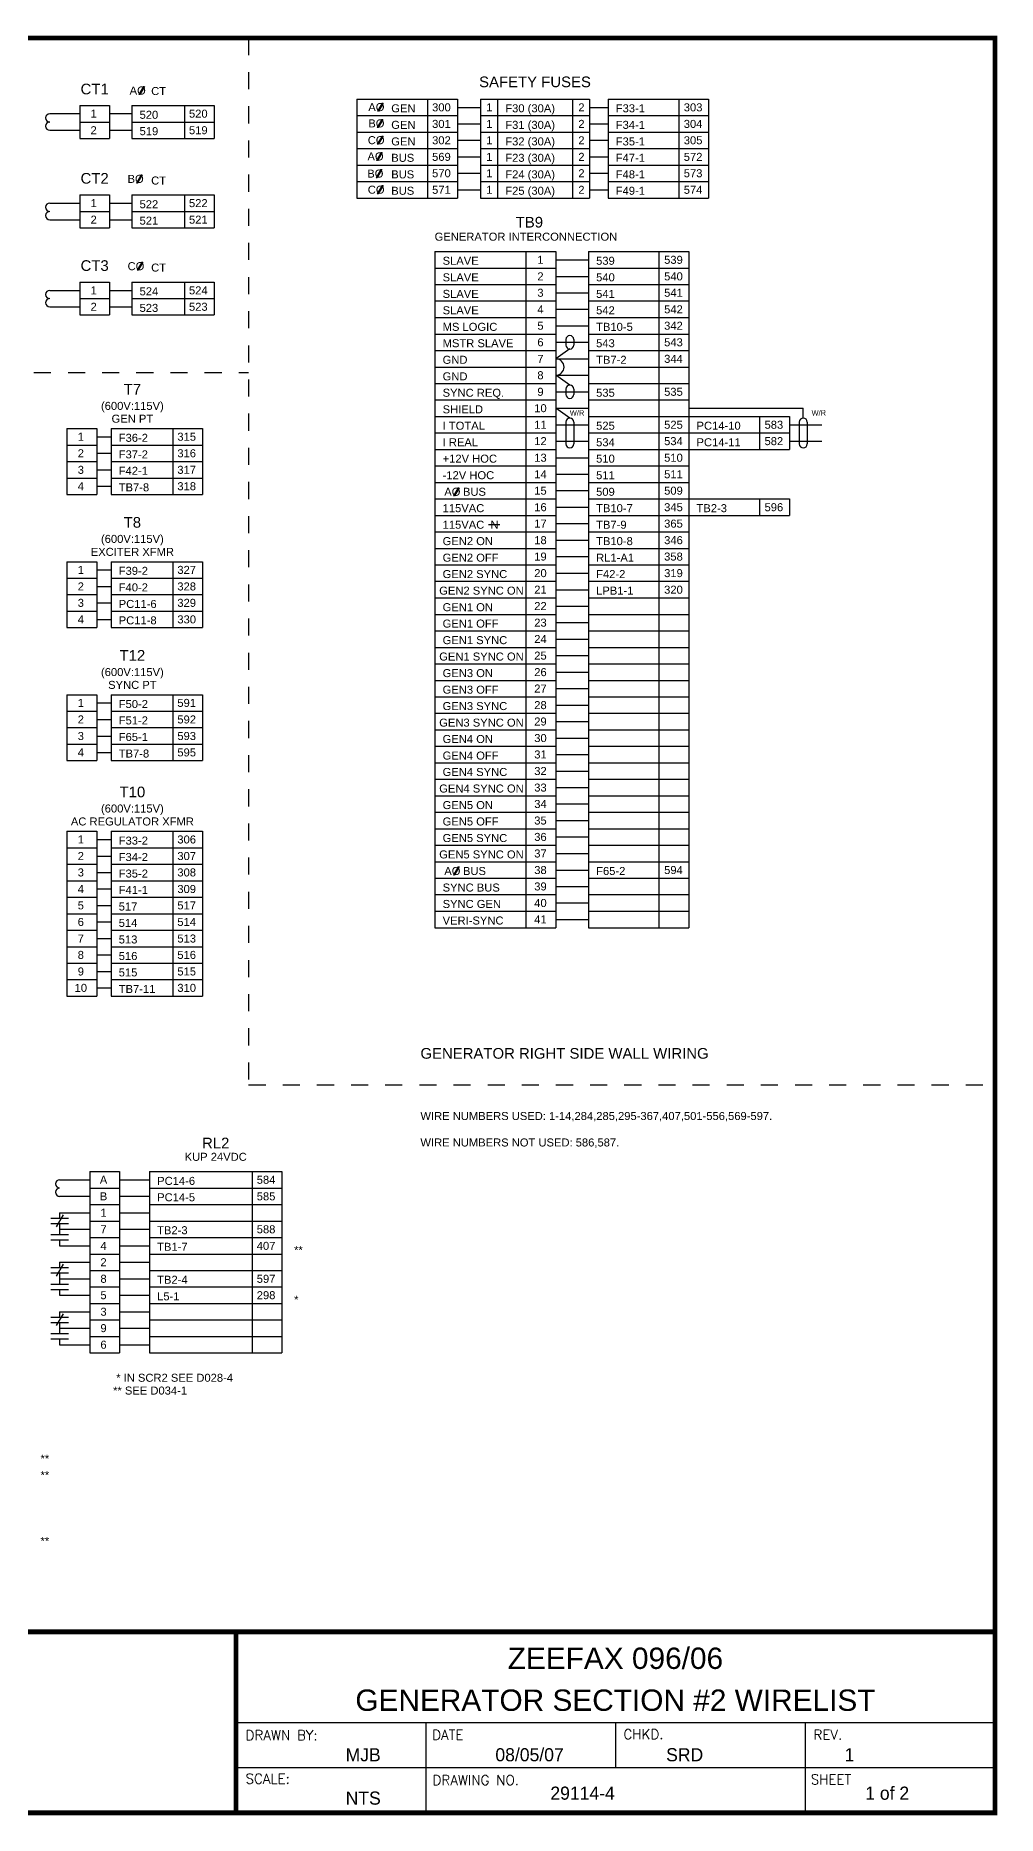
# Model space of a CAD drawing. Extents: x 1.2 to 17.9, y -2.5 to 7.9.
# Drawn here: x 12.23 to 17.87, y -2.49 to 7.93 of the extents above; entities that cross this region are included whole.
import ezdxf
from ezdxf.enums import TextEntityAlignment as Align

# ---------------------------------------------------------------- set-up
doc = ezdxf.new("R2010")
doc.units = 0
doc.header["$MEASUREMENT"] = 0
doc.linetypes.add('DASHED2', pattern=[0.375, 0.25, -0.125])
doc.layers.get('0').update_dxf_attribs({"linetype": 'CONTINUOUS'})
doc.layers.add('DRAWING', color=7, linetype='CONTINUOUS')
doc.styles.add('A1', font='A1.shx')
doc.styles.add('ROMAND', font='ROMAND.shx')
doc.styles.get("Standard").update_dxf_attribs({"font": 'ARIAL.TTF'})

# ---------------------------------------------------------------- blocks, each defined once
blk = doc.blocks.new('A_phase')
h = blk.add_hatch(color=256)
h.paths.add_polyline_path([(0.1, -0.033), (0.108, -0.033), (0.145, 0.031), (0.137, 0.031)], flags=16)
h.paths.add_polyline_path([(0.01, -0.05), (0.165, -0.05), (0.165, 0.047), (0.01, 0.047)], flags=9)
for p, q in [((0.137, 0.031), (0.1, -0.033)), ((0.145, 0.031), (0.108, -0.033)), ((0.137, 0.031), (0.145, 0.031)), ((0.108, -0.033), (0.1, -0.033))]:
    blk.add_line(p, q)
blk.add_text('AO', height=0.0625).set_placement((0.029, -0.032))
blk = doc.blocks.new('B_phase')
h = blk.add_hatch(color=256)
h.paths.add_polyline_path([(0.094, -0.031), (0.101, -0.031), (0.139, 0.033), (0.131, 0.033)], flags=16)
h.paths.add_polyline_path([(0.01, -0.048), (0.158, -0.048), (0.158, 0.049), (0.01, 0.049)], flags=9)
for p, q in [((0.131, 0.033), (0.094, -0.031)), ((0.139, 0.033), (0.101, -0.031)), ((0.131, 0.033), (0.139, 0.033)), ((0.101, -0.031), (0.094, -0.031))]:
    blk.add_line(p, q)
blk.add_text('BO', height=0.0625).set_placement((0.025, -0.03))
blk = doc.blocks.new('C_phase')
h = blk.add_hatch(color=256)
h.paths.add_polyline_path([(0.099, -0.026), (0.107, -0.026), (0.144, 0.038), (0.136, 0.038)], flags=16)
h.paths.add_polyline_path([(0.013, -0.043), (0.168, -0.043), (0.168, 0.054), (0.013, 0.054)], flags=9)
for p, q in [((0.136, 0.038), (0.099, -0.026)), ((0.144, 0.038), (0.107, -0.026)), ((0.136, 0.038), (0.144, 0.038)), ((0.107, -0.026), (0.099, -0.026))]:
    blk.add_line(p, q)
blk.add_text('CO', height=0.0625).set_placement((0.025, -0.025))
blk = doc.blocks.new('N_C_contact')
for p, q in [((0.051, 0.031), (-0.051, 0.031)), ((0.051, 0), (-0.051, 0)), ((-0.02, -0.019), (0.02, 0.05))]:
    blk.add_line(p, q)
blk = doc.blocks.new('npcap')
for p, q in [((0, 0.051), (0, -0.051)), ((0.031, 0.051), (0.031, -0.051))]:
    blk.add_line(p, q)

msp = doc.modelspace()

# ---------------------------------------------------------------- linework, layer by layer
at = {"color": 7}
for p, q in [((13.408, -1.946), (17.853, -1.946)), ((14.519, -1.946), (14.519, -2.476)), ((15.63, -1.946), (15.63, -2.211)), ((16.742, -1.946), (16.742, -2.476)), ((13.408, -2.211), (17.853, -2.211))]:
    msp.add_line(p, q, dxfattribs=at)
at = {"color": 7, "const_width": 0.0288}
msp.add_lwpolyline([(17.853, -2.476), (17.853, 7.919), (1.221, 7.919), (1.221, -2.476)], close=True, dxfattribs=at)
for points in [[(1.221, -1.416), (17.853, -1.416)], [(13.408, -2.476), (13.408, -1.416)]]:
    msp.add_lwpolyline(points, dxfattribs=at)
at = {"layer": 'DRAWING', "color": 7, "linetype": 'DASHED2', "ltscale": 0.25}
for p, q in [((13.482, 7.919), (13.482, 1.788)), ((8.424, 5.96), (13.482, 5.96)), ((13.482, 1.788), (17.853, 1.788))]:
    msp.add_line(p, q, dxfattribs=at)
at = {"layer": 'DRAWING', "color": 7}
for p, q in [((12.493, 7.524), (12.667, 7.524)), ((12.493, 7.524), (12.493, 7.331)), ((12.667, 7.524), (12.667, 7.331)), ((12.798, 7.524), (13.28, 7.524)), ((12.798, 7.524), (12.798, 7.331)), ((13.106, 7.524), (13.106, 7.331)), ((13.28, 7.524), (13.28, 7.331)), ((14.116, 7.561), (14.705, 7.561)), ((14.116, 7.561), (14.116, 6.982)), ((14.53, 7.561), (14.53, 6.982)), ((14.705, 7.561), (14.705, 6.982)), ((14.705, 7.513), (14.84, 7.513)), ((14.84, 7.561), (14.84, 6.982)), ((14.84, 7.561), (15.479, 7.561)), ((14.94, 7.561), (14.94, 6.982)), ((15.378, 7.561), (15.378, 6.982)), ((15.479, 7.561), (15.479, 6.982)), ((15.479, 7.513), (15.587, 7.513)), ((15.587, 7.561), (15.587, 6.982)), ((15.587, 7.561), (16.175, 7.561)), ((16.001, 7.561), (16.001, 6.982)), ((16.175, 7.561), (16.175, 6.982)), ((12.317, 7.476), (12.493, 7.476)), ((12.493, 7.427), (12.667, 7.427)), ((12.667, 7.476), (12.798, 7.476)), ((12.798, 7.427), (13.28, 7.427)), ((14.116, 7.465), (14.705, 7.465)), ((14.705, 7.416), (14.84, 7.416)), ((14.84, 7.465), (15.479, 7.465)), ((15.479, 7.416), (15.587, 7.416)), ((15.587, 7.465), (16.175, 7.465)), ((12.317, 7.379), (12.493, 7.379)), ((12.493, 7.331), (12.667, 7.331)), ((12.667, 7.379), (12.798, 7.379)), ((12.798, 7.331), (13.28, 7.331)), ((14.116, 7.368), (14.705, 7.368)), ((14.705, 7.32), (14.84, 7.32)), ((14.84, 7.368), (15.479, 7.368)), ((15.479, 7.32), (15.587, 7.32)), ((15.587, 7.368), (16.175, 7.368)), ((14.116, 7.271), (14.705, 7.271)), ((14.705, 7.223), (14.84, 7.223)), ((14.84, 7.271), (15.479, 7.271)), ((15.479, 7.223), (15.587, 7.223)), ((15.587, 7.271), (16.175, 7.271)), ((14.116, 7.175), (14.705, 7.175)), ((14.705, 7.127), (14.84, 7.127)), ((14.84, 7.175), (15.479, 7.175)), ((15.479, 7.127), (15.587, 7.127)), ((15.587, 7.175), (16.175, 7.175)), ((12.493, 7), (12.493, 6.807)), ((12.493, 7), (12.667, 7)), ((12.667, 7), (12.667, 6.807)), ((12.798, 7), (12.798, 6.807)), ((12.798, 7), (13.28, 7)), ((13.106, 7), (13.106, 6.807)), ((13.28, 7), (13.28, 6.807)), ((14.116, 7.078), (14.705, 7.078)), ((14.705, 7.03), (14.84, 7.03)), ((14.84, 7.078), (15.479, 7.078)), ((15.479, 7.03), (15.587, 7.03)), ((15.587, 7.078), (16.175, 7.078)), ((12.317, 6.952), (12.493, 6.952)), ((12.493, 6.903), (12.667, 6.903)), ((12.667, 6.952), (12.798, 6.952)), ((12.798, 6.903), (13.28, 6.903)), ((14.116, 6.982), (14.705, 6.982)), ((14.84, 6.982), (15.479, 6.982)), ((15.587, 6.982), (16.175, 6.982)), ((12.317, 6.855), (12.493, 6.855)), ((12.493, 6.807), (12.667, 6.807)), ((12.667, 6.855), (12.798, 6.855)), ((12.798, 6.807), (13.28, 6.807)), ((14.572, 6.668), (15.281, 6.668)), ((14.572, 6.668), (14.572, 2.708)), ((14.572, 6.572), (15.281, 6.572)), ((15.106, 6.668), (15.106, 2.708)), ((15.281, 6.668), (15.281, 2.708)), ((15.281, 6.62), (15.472, 6.62)), ((15.472, 6.668), (16.06, 6.668)), ((15.472, 6.668), (15.472, 2.708)), ((15.472, 6.572), (16.06, 6.572)), ((15.885, 6.668), (15.885, 2.708)), ((16.06, 6.668), (16.06, 2.708)), ((12.493, 6.49), (12.493, 6.297)), ((12.493, 6.49), (12.667, 6.49)), ((12.667, 6.49), (12.667, 6.297)), ((12.798, 6.49), (12.798, 6.297)), ((12.798, 6.49), (13.28, 6.49)), ((13.106, 6.49), (13.106, 6.297)), ((13.28, 6.49), (13.28, 6.297)), ((14.572, 6.475), (15.281, 6.475)), ((15.281, 6.523), (15.472, 6.523)), ((15.472, 6.475), (16.06, 6.475)), ((12.317, 6.441), (12.493, 6.441)), ((12.493, 6.393), (12.667, 6.393)), ((12.667, 6.441), (12.798, 6.441)), ((12.798, 6.393), (13.28, 6.393)), ((14.572, 6.379), (15.281, 6.379)), ((15.281, 6.427), (15.472, 6.427)), ((15.472, 6.379), (16.06, 6.379)), ((12.317, 6.345), (12.493, 6.345)), ((12.493, 6.297), (12.667, 6.297)), ((12.667, 6.345), (12.798, 6.345)), ((12.798, 6.297), (13.28, 6.297)), ((14.572, 6.282), (15.281, 6.282)), ((15.281, 6.33), (15.472, 6.33)), ((15.472, 6.282), (16.06, 6.282)), ((14.572, 6.185), (15.281, 6.185)), ((15.281, 6.234), (15.472, 6.234)), ((15.339, 6.153), (15.339, 6.121)), ((15.386, 6.153), (15.386, 6.121)), ((15.472, 6.185), (16.06, 6.185)), ((14.572, 6.089), (15.281, 6.089)), ((15.281, 6.137), (15.472, 6.137)), ((15.363, 6.098), (15.281, 6.04)), ((15.472, 6.089), (16.06, 6.089)), ((14.572, 5.992), (15.281, 5.992)), ((15.281, 6.04), (15.472, 6.04)), ((15.281, 5.944), (15.472, 5.944)), ((15.363, 5.886), (15.281, 5.944)), ((15.472, 5.992), (16.06, 5.992)), ((14.572, 5.896), (15.281, 5.896)), ((15.281, 5.847), (15.472, 5.847)), ((15.339, 5.863), (15.339, 5.832)), ((15.386, 5.863), (15.386, 5.832)), ((15.472, 5.896), (16.06, 5.896)), ((14.572, 5.799), (15.281, 5.799)), ((15.281, 5.751), (15.472, 5.751)), ((15.363, 5.693), (15.281, 5.751)), ((15.472, 5.799), (16.06, 5.799)), ((16.06, 5.751), (16.73, 5.751)), ((16.73, 5.693), (16.73, 5.751)), ((12.417, 5.632), (12.417, 5.245)), ((12.417, 5.632), (12.592, 5.632)), ((12.592, 5.632), (12.592, 5.245)), ((12.676, 5.632), (12.676, 5.245)), ((12.676, 5.632), (13.212, 5.632)), ((13.037, 5.632), (13.037, 5.245)), ((13.212, 5.632), (13.212, 5.245)), ((14.572, 5.702), (15.281, 5.702)), ((15.281, 5.654), (15.472, 5.654)), ((15.339, 5.67), (15.339, 5.542)), ((15.386, 5.67), (15.386, 5.542)), ((15.472, 5.702), (16.649, 5.702)), ((16.474, 5.702), (16.474, 5.509)), ((16.649, 5.702), (16.649, 5.509)), ((16.649, 5.654), (16.839, 5.654)), ((16.706, 5.67), (16.706, 5.542)), ((16.753, 5.67), (16.753, 5.542)), ((12.417, 5.535), (12.592, 5.535)), ((12.592, 5.584), (12.676, 5.584)), ((12.676, 5.535), (13.212, 5.535)), ((14.572, 5.606), (15.281, 5.606)), ((15.281, 5.558), (15.472, 5.558)), ((15.472, 5.606), (16.649, 5.606)), ((16.649, 5.558), (16.839, 5.558)), ((12.417, 5.439), (12.592, 5.439)), ((12.592, 5.487), (12.676, 5.487)), ((12.676, 5.439), (13.212, 5.439)), ((14.572, 5.509), (15.281, 5.509)), ((15.281, 5.461), (15.472, 5.461)), ((15.472, 5.509), (16.649, 5.509)), ((12.417, 5.342), (12.592, 5.342)), ((12.592, 5.39), (12.676, 5.39)), ((12.676, 5.342), (13.212, 5.342)), ((14.572, 5.413), (15.281, 5.413)), ((15.281, 5.364), (15.472, 5.364)), ((15.472, 5.413), (16.06, 5.413)), ((12.417, 5.245), (12.592, 5.245)), ((12.592, 5.294), (12.676, 5.294)), ((12.676, 5.245), (13.212, 5.245)), ((14.572, 5.316), (15.281, 5.316)), ((14.572, 5.22), (15.281, 5.22)), ((15.281, 5.268), (15.472, 5.268)), ((15.472, 5.316), (16.06, 5.316)), ((15.472, 5.22), (16.649, 5.22)), ((16.474, 5.22), (16.474, 5.123)), ((16.649, 5.22), (16.649, 5.123)), ((14.572, 5.123), (15.281, 5.123)), ((15.281, 5.171), (15.472, 5.171)), ((15.472, 5.123), (16.649, 5.123)), ((14.572, 5.026), (15.281, 5.026)), ((14.886, 5.069), (14.954, 5.069)), ((15.281, 5.075), (15.472, 5.075)), ((15.472, 5.026), (16.06, 5.026)), ((14.572, 4.93), (15.281, 4.93)), ((15.281, 4.978), (15.472, 4.978)), ((15.472, 4.93), (16.06, 4.93)), ((12.417, 4.852), (12.417, 4.466)), ((12.417, 4.852), (12.592, 4.852)), ((12.592, 4.852), (12.592, 4.466)), ((12.592, 4.804), (12.676, 4.804)), ((12.676, 4.852), (12.676, 4.466)), ((12.676, 4.852), (13.212, 4.852)), ((13.037, 4.852), (13.037, 4.466)), ((13.212, 4.852), (13.212, 4.466)), ((14.572, 4.833), (15.281, 4.833)), ((15.281, 4.882), (15.472, 4.882)), ((15.472, 4.833), (16.06, 4.833)), ((12.417, 4.756), (12.592, 4.756)), ((12.592, 4.707), (12.676, 4.707)), ((12.676, 4.756), (13.212, 4.756)), ((14.572, 4.737), (15.281, 4.737)), ((15.281, 4.785), (15.472, 4.785)), ((15.472, 4.737), (16.06, 4.737)), ((12.417, 4.659), (12.592, 4.659)), ((12.592, 4.611), (12.676, 4.611)), ((12.676, 4.659), (13.212, 4.659)), ((14.572, 4.64), (15.281, 4.64)), ((15.281, 4.688), (15.472, 4.688)), ((15.281, 4.592), (15.472, 4.592)), ((15.472, 4.64), (16.06, 4.64)), ((12.417, 4.563), (12.592, 4.563)), ((12.592, 4.514), (12.676, 4.514)), ((12.676, 4.563), (13.212, 4.563)), ((14.572, 4.543), (15.281, 4.543)), ((15.281, 4.495), (15.472, 4.495)), ((15.472, 4.543), (16.06, 4.543)), ((12.417, 4.466), (12.592, 4.466)), ((12.676, 4.466), (13.212, 4.466)), ((14.572, 4.447), (15.281, 4.447)), ((15.281, 4.399), (15.472, 4.399)), ((15.472, 4.447), (16.06, 4.447)), ((14.572, 4.35), (15.281, 4.35)), ((15.281, 4.302), (15.472, 4.302)), ((15.472, 4.35), (16.06, 4.35)), ((14.572, 4.254), (15.281, 4.254)), ((15.281, 4.205), (15.472, 4.205)), ((15.472, 4.254), (16.06, 4.254)), ((12.417, 4.073), (12.417, 3.687)), ((12.417, 4.073), (12.592, 4.073)), ((12.592, 4.073), (12.592, 3.687)), ((12.676, 4.073), (12.676, 3.687)), ((12.676, 4.073), (13.212, 4.073)), ((13.037, 4.073), (13.037, 3.687)), ((13.212, 4.073), (13.212, 3.687)), ((14.572, 4.157), (15.281, 4.157)), ((15.281, 4.109), (15.472, 4.109)), ((15.472, 4.157), (16.06, 4.157)), ((12.417, 3.976), (12.592, 3.976)), ((12.592, 4.025), (12.676, 4.025)), ((12.676, 3.976), (13.212, 3.976)), ((14.572, 4.061), (15.281, 4.061)), ((14.572, 3.964), (15.281, 3.964)), ((15.281, 4.012), (15.472, 4.012)), ((15.472, 4.061), (16.06, 4.061)), ((15.472, 3.964), (16.06, 3.964)), ((12.417, 3.88), (12.592, 3.88)), ((12.592, 3.928), (12.676, 3.928)), ((12.676, 3.88), (13.212, 3.88)), ((14.572, 3.867), (15.281, 3.867)), ((15.281, 3.916), (15.472, 3.916)), ((15.472, 3.867), (16.06, 3.867)), ((12.417, 3.783), (12.592, 3.783)), ((12.592, 3.831), (12.676, 3.831)), ((12.676, 3.783), (13.212, 3.783)), ((14.572, 3.771), (15.281, 3.771)), ((15.281, 3.819), (15.472, 3.819)), ((15.472, 3.771), (16.06, 3.771)), ((12.417, 3.687), (12.592, 3.687)), ((12.592, 3.735), (12.676, 3.735)), ((12.676, 3.687), (13.212, 3.687)), ((14.572, 3.674), (15.281, 3.674)), ((15.281, 3.723), (15.472, 3.723)), ((15.472, 3.674), (16.06, 3.674)), ((14.572, 3.578), (15.281, 3.578)), ((15.281, 3.626), (15.472, 3.626)), ((15.472, 3.578), (16.06, 3.578)), ((14.572, 3.481), (15.281, 3.481)), ((15.281, 3.529), (15.472, 3.529)), ((15.472, 3.481), (16.06, 3.481)), ((14.572, 3.385), (15.281, 3.385)), ((15.281, 3.433), (15.472, 3.433)), ((15.281, 3.336), (15.472, 3.336)), ((15.472, 3.385), (16.06, 3.385)), ((12.417, 3.273), (12.417, 2.307)), ((12.417, 3.273), (12.592, 3.273)), ((12.592, 3.273), (12.592, 2.307)), ((12.676, 3.273), (12.676, 2.307)), ((12.676, 3.273), (13.212, 3.273)), ((13.037, 3.273), (13.037, 2.307)), ((13.212, 3.273), (13.212, 2.307)), ((14.572, 3.288), (15.281, 3.288)), ((15.281, 3.24), (15.472, 3.24)), ((15.472, 3.288), (16.06, 3.288)), ((12.417, 3.177), (12.592, 3.177)), ((12.592, 3.225), (12.676, 3.225)), ((12.592, 3.128), (12.676, 3.128)), ((12.676, 3.177), (13.212, 3.177)), ((14.572, 3.191), (15.281, 3.191)), ((15.281, 3.143), (15.472, 3.143)), ((15.472, 3.191), (16.06, 3.191)), ((12.417, 3.08), (12.592, 3.08)), ((12.592, 3.032), (12.676, 3.032)), ((12.676, 3.08), (13.212, 3.08)), ((14.572, 3.095), (15.281, 3.095)), ((15.281, 3.046), (15.472, 3.046)), ((15.472, 3.095), (16.06, 3.095)), ((12.417, 2.983), (12.592, 2.983)), ((12.592, 2.935), (12.676, 2.935)), ((12.676, 2.983), (13.212, 2.983)), ((14.572, 2.998), (15.281, 2.998)), ((15.281, 2.95), (15.472, 2.95)), ((15.472, 2.998), (16.06, 2.998)), ((12.417, 2.887), (12.592, 2.887)), ((12.592, 2.839), (12.676, 2.839)), ((12.676, 2.887), (13.212, 2.887)), ((14.572, 2.902), (15.281, 2.902)), ((15.281, 2.853), (15.472, 2.853)), ((15.472, 2.902), (16.06, 2.902)), ((12.417, 2.79), (12.592, 2.79)), ((12.592, 2.742), (12.676, 2.742)), ((12.676, 2.79), (13.212, 2.79)), ((14.572, 2.805), (15.281, 2.805)), ((15.281, 2.757), (15.472, 2.757)), ((15.472, 2.805), (16.06, 2.805)), ((12.417, 2.694), (12.592, 2.694)), ((12.592, 2.645), (12.676, 2.645)), ((12.676, 2.694), (13.212, 2.694)), ((14.572, 2.708), (15.281, 2.708)), ((15.472, 2.708), (16.06, 2.708)), ((12.417, 2.597), (12.592, 2.597)), ((12.592, 2.549), (12.676, 2.549)), ((12.676, 2.597), (13.212, 2.597)), ((12.417, 2.5), (12.592, 2.5)), ((12.417, 2.404), (12.592, 2.404)), ((12.592, 2.452), (12.676, 2.452)), ((12.676, 2.5), (13.212, 2.5)), ((12.676, 2.404), (13.212, 2.404)), ((12.417, 2.307), (12.592, 2.307)), ((12.592, 2.356), (12.676, 2.356)), ((12.676, 2.307), (13.212, 2.307)), ((12.551, 1.28), (12.551, 0.218)), ((12.551, 1.28), (12.725, 1.28)), ((12.725, 1.28), (12.725, 0.218)), ((12.901, 1.28), (13.677, 1.28)), ((12.901, 1.28), (12.901, 0.218)), ((13.502, 1.28), (13.502, 0.218)), ((13.677, 1.28), (13.677, 0.218)), ((12.375, 1.232), (12.551, 1.232)), ((12.551, 1.183), (12.725, 1.183)), ((12.725, 1.232), (12.901, 1.232)), ((12.901, 1.183), (13.677, 1.183)), ((12.375, 1.135), (12.551, 1.135)), ((12.551, 1.087), (12.725, 1.087)), ((12.725, 1.135), (12.901, 1.135)), ((12.901, 1.087), (13.677, 1.087)), ((12.375, 1.039), (12.551, 1.039)), ((12.375, 1.039), (12.375, 1.007)), ((12.375, 0.976), (12.375, 0.911)), ((12.375, 0.942), (12.551, 0.942)), ((12.551, 0.99), (12.725, 0.99)), ((12.725, 1.039), (12.901, 1.039)), ((12.725, 0.942), (12.901, 0.942)), ((12.901, 0.99), (13.677, 0.99)), ((12.375, 0.88), (12.375, 0.845)), ((12.375, 0.845), (12.551, 0.845)), ((12.551, 0.894), (12.725, 0.894)), ((12.725, 0.845), (12.901, 0.845)), ((12.901, 0.894), (13.677, 0.894)), ((12.375, 0.749), (12.551, 0.749)), ((12.375, 0.749), (12.375, 0.718)), ((12.551, 0.797), (12.725, 0.797)), ((12.725, 0.749), (12.901, 0.749)), ((12.901, 0.797), (13.677, 0.797)), ((12.375, 0.686), (12.375, 0.621)), ((12.375, 0.652), (12.551, 0.652)), ((12.551, 0.701), (12.725, 0.701)), ((12.725, 0.652), (12.901, 0.652)), ((12.901, 0.701), (13.677, 0.701)), ((12.375, 0.59), (12.375, 0.556)), ((12.375, 0.556), (12.551, 0.556)), ((12.551, 0.604), (12.725, 0.604)), ((12.725, 0.556), (12.901, 0.556)), ((12.901, 0.604), (13.677, 0.604)), ((12.375, 0.459), (12.551, 0.459)), ((12.375, 0.459), (12.375, 0.428)), ((12.551, 0.507), (12.725, 0.507)), ((12.725, 0.459), (12.901, 0.459)), ((12.901, 0.507), (13.677, 0.507)), ((12.375, 0.397), (12.375, 0.331)), ((12.375, 0.363), (12.551, 0.363)), ((12.551, 0.411), (12.725, 0.411)), ((12.551, 0.314), (12.725, 0.314)), ((12.725, 0.363), (12.901, 0.363)), ((12.901, 0.411), (13.677, 0.411)), ((12.901, 0.314), (13.677, 0.314)), ((12.375, 0.3), (12.375, 0.266)), ((12.375, 0.266), (12.551, 0.266)), ((12.551, 0.218), (12.725, 0.218)), ((12.725, 0.266), (12.901, 0.266)), ((12.901, 0.218), (13.677, 0.218))]:
    msp.add_line(p, q, dxfattribs=at)
for centre, radius, start, end in [((12.317, 7.451), 0.0241, 90, 270), ((12.317, 7.403), 0.0241, 90, 270), ((12.317, 6.928), 0.0241, 90, 270), ((12.317, 6.879), 0.0241, 90, 270), ((12.317, 6.417), 0.0241, 90, 270), ((12.317, 6.369), 0.0241, 90, 270), ((15.363, 6.153), 0.0234, 0, 180), ((15.363, 6.121), 0.0234, 180, 0), ((15.281, 5.992), 0.0483, 270, 90), ((15.363, 5.863), 0.0234, 0, 180), ((15.363, 5.832), 0.0234, 180, 0), ((15.363, 5.67), 0.0234, 0, 180), ((16.73, 5.67), 0.0234, 0, 180), ((15.363, 5.542), 0.0234, 180, 0), ((16.73, 5.542), 0.0234, 180, 0), ((12.375, 1.208), 0.0241, 90, 270), ((12.375, 1.159), 0.0241, 90, 270)]:
    msp.add_arc(centre, radius, start, end, dxfattribs=at)

# ---------------------------------------------------------------- block references
at = {"layer": 'DRAWING', "color": 7, "xscale": 0.75, "yscale": 0.75, "zscale": 0.75}
for name, p in [('A_phase', (12.763, 7.612)), ('A_phase', (14.161, 7.515)), ('B_phase', (14.164, 7.418)), ('C_phase', (14.161, 7.316)), ('A_phase', (14.156, 7.226)), ('B_phase', (12.754, 7.093)), ('B_phase', (14.158, 7.124)), ('C_phase', (14.161, 7.026)), ('C_phase', (12.754, 6.578)), ('A_phase', (14.606, 5.262)), ('A_phase', (14.606, 3.041))]:
    msp.add_blockref(name, p, dxfattribs=at)
at = {"layer": 'DRAWING', "color": 7}
for name, p, rotation in [('N_C_contact', (12.375, 1.007), 180), ('npcap', (12.375, 0.88), 90), ('N_C_contact', (12.375, 0.718), 180), ('npcap', (12.375, 0.59), 90), ('N_C_contact', (12.375, 0.428), 180), ('npcap', (12.375, 0.3), 90)]:
    msp.add_blockref(name, p, dxfattribs=dict(at, rotation=rotation))

# ---------------------------------------------------------------- texts
at = {"color": 7}
for s, height, style, p in [('DRAWN BY:', 0.0576, 'ROMAND', (13.464, -2.05)), ('DATE', 0.0576, 'ROMAND', (14.557, -2.048)), ('CHKD.', 0.0576, 'ROMAND', (15.677, -2.044)), ('REV.', 0.0576, 'ROMAND', (16.79, -2.047)), ('MJB', 0.0769, 'A1', (14.05, -2.174)), ('08/05/07', 0.0769, 'A1', (14.927, -2.174)), ('SRD', 0.0769, 'A1', (15.927, -2.174)), ('1', 0.0769, 'A1', (16.972, -2.174)), ('SCALE:', 0.0576, 'ROMAND', (13.464, -2.305)), ('DRAWING NO.', 0.05763, 'ROMAND', (14.559, -2.313)), ('SHEET', 0.0576, 'ROMAND', (16.774, -2.309)), ('NTS', 0.0769, 'A1', (14.05, -2.428)), ('29114-4', 0.0769, 'A1', (15.249, -2.399)), ('1 of 2', 0.0769, 'A1', (17.093, -2.399))]:
    msp.add_text(s, height=height, dxfattribs=dict(at, style=style)).set_placement(p)
at = {"layer": 'DRAWING', "color": 7}
for s, height, p in [('CT1', 0.0625, (12.58, 7.589)), ('SAFETY FUSES', 0.0625, (15.159, 7.631)), ('CT2', 0.0625, (12.58, 7.066)), ('GENERATOR INTERCONNECTION', 0.04688, (15.106, 6.732)), ('CT3', 0.0625, (12.58, 6.555)), ('T7', 0.0625, (12.801, 5.831)), ('(600V:115V)', 0.04688, (12.801, 5.741)), ('GEN PT', 0.0469, (12.801, 5.666)), ('T8', 0.0625, (12.801, 5.051)), ('(600V:115V)', 0.04688, (12.801, 4.962)), ('EXCITER XFMR', 0.04688, (12.801, 4.886)), ('T12', 0.0625, (12.801, 4.272)), ('(600V:115V)', 0.04688, (12.801, 4.182)), ('SYNC PT', 0.0469, (12.801, 4.107)), ('T10', 0.0625, (12.801, 3.472)), ('AC REGULATOR XFMR', 0.04688, (12.801, 3.307)), ('(600V:115V)', 0.04688, (12.801, 3.383)), ('GENERATOR RIGHT SIDE WALL WIRING', 0.0625, (15.332, 1.941)), ('RL2', 0.0625, (13.289, 1.416)), ('KUP 24VDC', 0.0469, (13.289, 1.343))]:
    msp.add_text(s, height=height, dxfattribs=at).set_placement(p, align=Align.CENTER)
for s, height, p in [('CT', 0.0469, (12.911, 7.585)), ('GEN', 0.0469, (14.317, 7.484)), ('F30 (30A)', 0.0469, (14.985, 7.484)), ('F33-1', 0.0469, (15.632, 7.484)), ('520', 0.0469, (12.843, 7.446)), ('GEN', 0.0469, (14.317, 7.387)), ('F31 (30A)', 0.0469, (14.985, 7.387)), ('F34-1', 0.0469, (15.632, 7.387)), ('519', 0.0469, (12.843, 7.35)), ('GEN', 0.0469, (14.317, 7.29)), ('F32 (30A)', 0.0469, (14.985, 7.29)), ('F35-1', 0.0469, (15.632, 7.29)), ('BUS', 0.0469, (14.317, 7.194)), ('F23 (30A)', 0.0469, (14.985, 7.194)), ('F47-1', 0.0469, (15.632, 7.194)), ('CT', 0.0469, (12.911, 7.061)), ('BUS', 0.0469, (14.317, 7.097)), ('F24 (30A)', 0.0469, (14.985, 7.097)), ('F48-1', 0.0469, (15.632, 7.097)), ('BUS', 0.0469, (14.317, 7.001)), ('F25 (30A)', 0.0469, (14.985, 7.001)), ('F49-1', 0.0469, (15.632, 7.001)), ('522', 0.0469, (12.843, 6.922)), ('521', 0.0469, (12.843, 6.826)), ('TB9', 0.0625, (15.046, 6.809)), ('CT', 0.0469, (12.911, 6.551)), ('SLAVE', 0.0469, (14.618, 6.591)), ('539', 0.0469, (15.517, 6.591)), ('SLAVE', 0.0469, (14.618, 6.494)), ('540', 0.0469, (15.517, 6.494)), ('524', 0.0469, (12.843, 6.412)), ('523', 0.0469, (12.843, 6.315)), ('SLAVE', 0.0469, (14.618, 6.397)), ('541', 0.0469, (15.517, 6.397)), ('SLAVE', 0.0469, (14.618, 6.301)), ('542', 0.0469, (15.517, 6.301)), ('MS LOGIC', 0.0469, (14.618, 6.204)), ('MSTR SLAVE', 0.0469, (14.618, 6.108)), ('TB10-5', 0.0469, (15.517, 6.204)), ('543', 0.0469, (15.517, 6.108)), ('GND', 0.0469, (14.618, 6.011)), ('TB7-2', 0.0469, (15.517, 6.011)), ('GND', 0.0469, (14.618, 5.914)), ('SYNC REQ.', 0.0469, (14.618, 5.818)), ('535', 0.0469, (15.517, 5.818)), ('SHIELD', 0.0469, (14.618, 5.721)), ('W/R', 0.0312, (15.363, 5.708)), ('W/R', 0.0312, (16.779, 5.708)), ('I TOTAL', 0.0469, (14.618, 5.625)), ('525', 0.0469, (15.517, 5.625)), ('PC14-10', 0.0469, (16.105, 5.625)), ('F36-2', 0.0469, (12.721, 5.554)), ('I REAL', 0.0469, (14.618, 5.528)), ('534', 0.0469, (15.517, 5.528)), ('PC14-11', 0.0469, (16.105, 5.528)), ('F37-2', 0.0469, (12.721, 5.457)), ('+12V HOC', 0.0469, (14.618, 5.432)), ('510', 0.0469, (15.517, 5.432)), ('F42-1', 0.0469, (12.721, 5.361)), ('-12V HOC', 0.0469, (14.618, 5.335)), ('511', 0.0469, (15.517, 5.335)), ('TB7-8', 0.0469, (12.721, 5.264)), ('BUS', 0.0469, (14.737, 5.238)), ('509', 0.0469, (15.517, 5.238)), ('115VAC', 0.0469, (14.618, 5.142)), ('TB10-7', 0.0469, (15.517, 5.142)), ('TB2-3', 0.0469, (16.105, 5.142)), ('115VAC  N', 0.0469, (14.618, 5.045)), ('TB7-9', 0.0469, (15.517, 5.045)), ('GEN2 ON', 0.0469, (14.618, 4.949)), ('GEN2 OFF', 0.0469, (14.618, 4.852)), ('TB10-8', 0.0469, (15.517, 4.949)), ('F39-2', 0.0469, (12.721, 4.775)), ('GEN2 SYNC', 0.0469, (14.618, 4.756)), ('RL1-A1', 0.0469, (15.517, 4.852)), ('F42-2', 0.0469, (15.517, 4.756)), ('F40-2', 0.0469, (12.721, 4.678)), ('GEN2 SYNC ON', 0.04688, (14.598, 4.659)), ('LPB1-1', 0.0469, (15.517, 4.659)), ('PC11-6', 0.0469, (12.721, 4.581)), ('GEN1 ON', 0.0469, (14.618, 4.562)), ('PC11-8', 0.0469, (12.721, 4.485)), ('GEN1 OFF', 0.0469, (14.618, 4.466)), ('GEN1 SYNC', 0.0469, (14.618, 4.369)), ('GEN1 SYNC ON', 0.04688, (14.598, 4.273)), ('GEN3 ON', 0.0469, (14.618, 4.176)), ('GEN3 OFF', 0.0469, (14.618, 4.079)), ('F50-2', 0.0469, (12.721, 3.995)), ('GEN3 SYNC', 0.0469, (14.618, 3.983)), ('F51-2', 0.0469, (12.721, 3.899)), ('GEN3 SYNC ON', 0.04688, (14.598, 3.886)), ('TB7-8', 0.0469, (12.721, 3.705)), ('F65-1', 0.0469, (12.721, 3.802)), ('GEN4 ON', 0.0469, (14.618, 3.79)), ('GEN4 OFF', 0.0469, (14.618, 3.693)), ('GEN4 SYNC ON', 0.04688, (14.598, 3.5)), ('GEN4 SYNC', 0.0469, (14.618, 3.597)), ('GEN5 ON', 0.0469, (14.618, 3.403)), ('GEN5 OFF', 0.0469, (14.618, 3.307)), ('F33-2', 0.0469, (12.721, 3.195)), ('GEN5 SYNC', 0.0469, (14.618, 3.21)), ('F34-2', 0.0469, (12.721, 3.099)), ('GEN5 SYNC ON', 0.04688, (14.598, 3.114)), ('F35-2', 0.0469, (12.721, 3.002)), ('BUS', 0.0469, (14.737, 3.017)), ('F65-2', 0.0469, (15.517, 3.017)), ('F41-1', 0.0469, (12.721, 2.906)), ('SYNC BUS', 0.0469, (14.618, 2.92)), ('517', 0.0469, (12.721, 2.809)), ('SYNC GEN', 0.0469, (14.618, 2.824)), ('514', 0.0469, (12.721, 2.713)), ('VERI-SYNC', 0.0469, (14.618, 2.727)), ('513', 0.0469, (12.721, 2.616)), ('516', 0.0469, (12.721, 2.519)), ('515', 0.0469, (12.721, 2.423)), ('TB7-11', 0.0469, (12.721, 2.326)), ('WIRE NUMBERS USED: 1-14,284,285,295-367,407,501-556,569-597.', 0.04688, (14.488, 1.582)), ('WIRE NUMBERS NOT USED: 586,587.', 0.04688, (14.488, 1.427)), ('PC14-6', 0.0469, (12.946, 1.202)), ('PC14-5', 0.0469, (12.946, 1.106)), ('TB2-3', 0.0469, (12.946, 0.913)), ('TB1-7', 0.0469, (12.946, 0.816)), ('**', 0.0469, (13.748, 0.797)), ('TB2-4', 0.0469, (12.946, 0.623)), ('L5-1', 0.0469, (12.946, 0.526)), ('*', 0.0469, (13.748, 0.507)), ('** SEE D034-1', 0.04688, (12.688, -0.026)), (' * IN SCR2 SEE D028-4', 0.04688, (12.688, 0.049)), ('**', 0.0469, (12.263, -0.424)), ('**', 0.0469, (12.263, -0.521)), ('**', 0.0469, (12.263, -0.907))]:
    msp.add_text(s, height=height, dxfattribs=at).set_placement(p)
for s, p in [('300', (14.611, 7.513)), ('1', (14.892, 7.513)), ('2', (15.431, 7.513)), ('303', (16.085, 7.513)), ('2', (12.574, 7.379)), ('1', (12.574, 7.476)), ('520', (13.187, 7.476)), ('519', (13.187, 7.379)), ('301', (14.611, 7.416)), ('1', (14.892, 7.416)), ('2', (15.431, 7.416)), ('304', (16.085, 7.416)), ('302', (14.611, 7.32)), ('1', (14.892, 7.32)), ('2', (15.431, 7.32)), ('305', (16.085, 7.32)), ('569', (14.611, 7.223)), ('1', (14.892, 7.223)), ('2', (15.431, 7.223)), ('572', (16.085, 7.223)), ('570', (14.611, 7.127)), ('1', (14.892, 7.127)), ('2', (15.431, 7.127)), ('573', (16.085, 7.127)), ('571', (14.611, 7.03)), ('1', (14.892, 7.03)), ('2', (15.431, 7.03)), ('574', (16.085, 7.03)), ('1', (12.574, 6.952)), ('522', (13.187, 6.952)), ('2', (12.574, 6.855)), ('521', (13.187, 6.855)), ('1', (15.191, 6.62)), ('539', (15.97, 6.62)), ('1', (12.574, 6.441)), ('524', (13.187, 6.441)), ('2', (15.191, 6.523)), ('540', (15.97, 6.523)), ('2', (12.574, 6.345)), ('523', (13.187, 6.345)), ('3', (15.191, 6.427)), ('541', (15.97, 6.427)), ('4', (15.191, 6.33)), ('5', (15.191, 6.234)), ('542', (15.97, 6.33)), ('342', (15.97, 6.234)), ('6', (15.191, 6.137)), ('543', (15.97, 6.137)), ('7', (15.191, 6.04)), ('344', (15.97, 6.04)), ('8', (15.191, 5.944)), ('9', (15.191, 5.847)), ('535', (15.97, 5.847)), ('10', (15.191, 5.751)), ('11', (15.191, 5.654)), ('525', (15.97, 5.654)), ('583', (16.558, 5.654)), ('1', (12.499, 5.584)), ('315', (13.119, 5.584)), ('12', (15.191, 5.558)), ('534', (15.97, 5.558)), ('582', (16.558, 5.558)), ('2', (12.499, 5.487)), ('316', (13.119, 5.487)), ('13', (15.191, 5.461)), ('510', (15.97, 5.461)), ('4', (12.499, 5.294)), ('3', (12.499, 5.39)), ('317', (13.119, 5.39)), ('318', (13.119, 5.294)), ('14', (15.191, 5.364)), ('511', (15.97, 5.364)), ('15', (15.191, 5.268)), ('509', (15.97, 5.268)), ('16', (15.191, 5.171)), ('345', (15.97, 5.171)), ('596', (16.558, 5.171)), ('17', (15.191, 5.075)), ('365', (15.97, 5.075)), ('18', (15.191, 4.978)), ('19', (15.191, 4.882)), ('346', (15.97, 4.978)), ('358', (15.97, 4.882)), ('1', (12.499, 4.804)), ('327', (13.119, 4.804)), ('20', (15.191, 4.785)), ('319', (15.97, 4.785)), ('2', (12.499, 4.707)), ('328', (13.119, 4.707)), ('21', (15.191, 4.688)), ('320', (15.97, 4.688)), ('3', (12.499, 4.611)), ('329', (13.119, 4.611)), ('22', (15.191, 4.592)), ('4', (12.499, 4.514)), ('330', (13.119, 4.514)), ('23', (15.191, 4.495)), ('24', (15.191, 4.399)), ('25', (15.191, 4.302)), ('26', (15.191, 4.205)), ('27', (15.191, 4.109)), ('1', (12.499, 4.025)), ('591', (13.119, 4.025)), ('28', (15.191, 4.012)), ('2', (12.499, 3.928)), ('592', (13.119, 3.928)), ('29', (15.191, 3.916)), ('4', (12.499, 3.735)), ('3', (12.499, 3.831)), ('593', (13.119, 3.831)), ('595', (13.119, 3.735)), ('30', (15.191, 3.819)), ('31', (15.191, 3.723)), ('32', (15.191, 3.626)), ('33', (15.191, 3.529)), ('34', (15.191, 3.433)), ('35', (15.191, 3.336)), ('1', (12.499, 3.225)), ('306', (13.119, 3.225)), ('36', (15.191, 3.24)), ('2', (12.499, 3.128)), ('307', (13.119, 3.128)), ('37', (15.191, 3.143)), ('3', (12.499, 3.032)), ('308', (13.119, 3.032)), ('38', (15.191, 3.046)), ('594', (15.97, 3.046)), ('4', (12.499, 2.935)), ('309', (13.119, 2.935)), ('39', (15.191, 2.95)), ('5', (12.499, 2.839)), ('517', (13.119, 2.839)), ('40', (15.191, 2.853)), ('6', (12.499, 2.742)), ('514', (13.119, 2.742)), ('41', (15.191, 2.757)), ('7', (12.499, 2.645)), ('513', (13.119, 2.645)), ('8', (12.499, 2.549)), ('516', (13.119, 2.549)), ('9', (12.499, 2.452)), ('515', (13.119, 2.452)), ('10', (12.499, 2.356)), ('310', (13.119, 2.356)), ('A', (12.632, 1.232)), ('584', (13.584, 1.232)), ('B', (12.632, 1.135)), ('585', (13.584, 1.135)), ('1', (12.632, 1.039)), ('7', (12.632, 0.942)), ('588', (13.584, 0.942)), ('4', (12.632, 0.845)), ('407', (13.584, 0.845)), ('2', (12.632, 0.749)), ('8', (12.632, 0.652)), ('597', (13.584, 0.652)), ('5', (12.632, 0.556)), ('298', (13.584, 0.556)), ('3', (12.632, 0.459)), ('9', (12.632, 0.363)), ('6', (12.632, 0.266))]:
    msp.add_text(s, height=0.0469, dxfattribs=at).set_placement(p, align=Align.MIDDLE_CENTER)
at = {"layer": 'DRAWING', "color": 7, "linetype": 'ByBlock'}
msp.add_text('ZEEFAX 096/06', height=0.125, dxfattribs=at).set_placement((15.63, -1.633), align=Align.CENTER)
msp.add_text('GENERATOR SECTION #2 WIRELIST', height=0.125, dxfattribs=at).set_placement((15.63, -1.816), align=Align.MIDDLE_CENTER)

doc.saveas('drawing.dxf')
